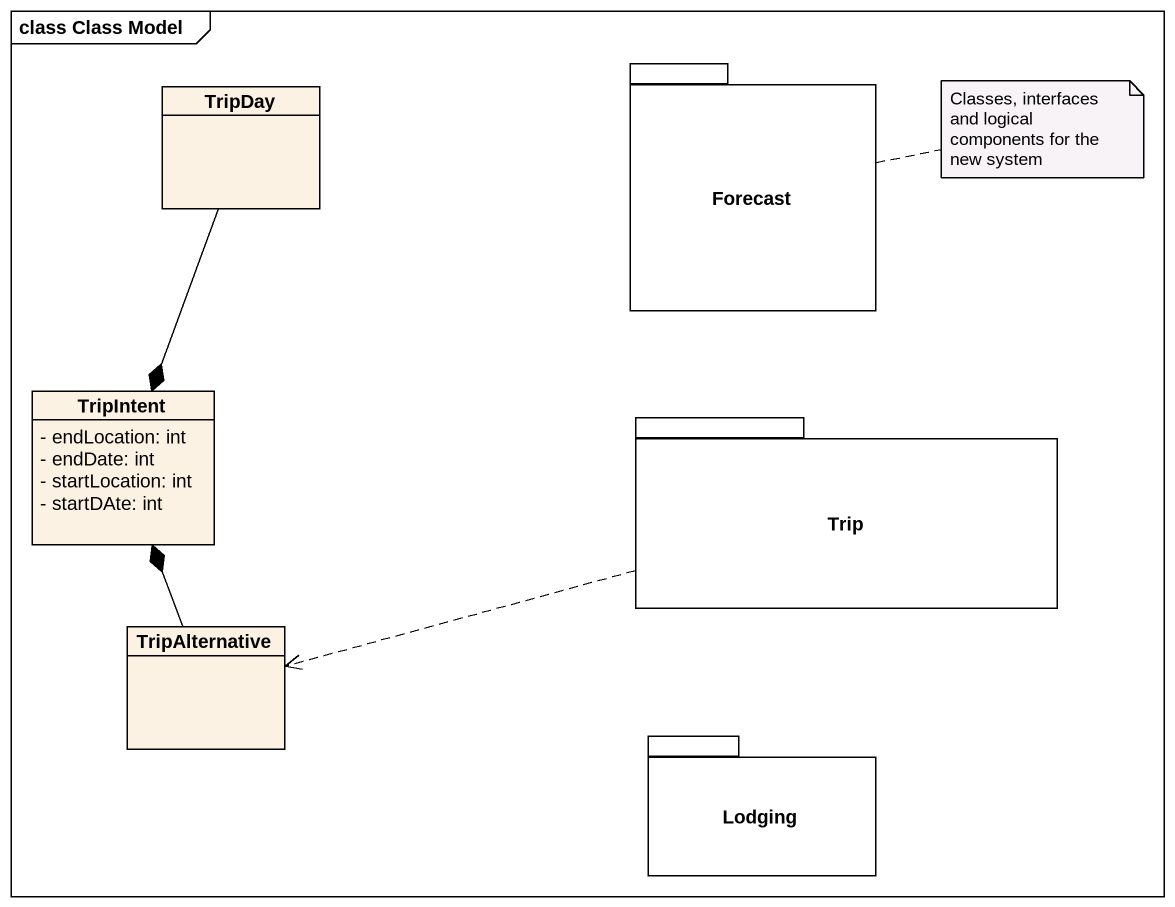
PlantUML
@startuml
mainframe class Class Model
hide circle
hide empty members
skinparam classAttributeIconSize 0
class TripDay
package Forecast {
}
class TripIntent {
  - endLocation: int
  - endDate: int
  - startLocation: int
  - startDAte: int
}
package Trip {
}
class TripAlternative
package Lodging {
}
TripDay --* TripIntent
Trip .left.> TripAlternative
TripAlternative -up-* TripIntent
note right of Forecast : Classes, interfaces and logical components for the new system
@enduml
